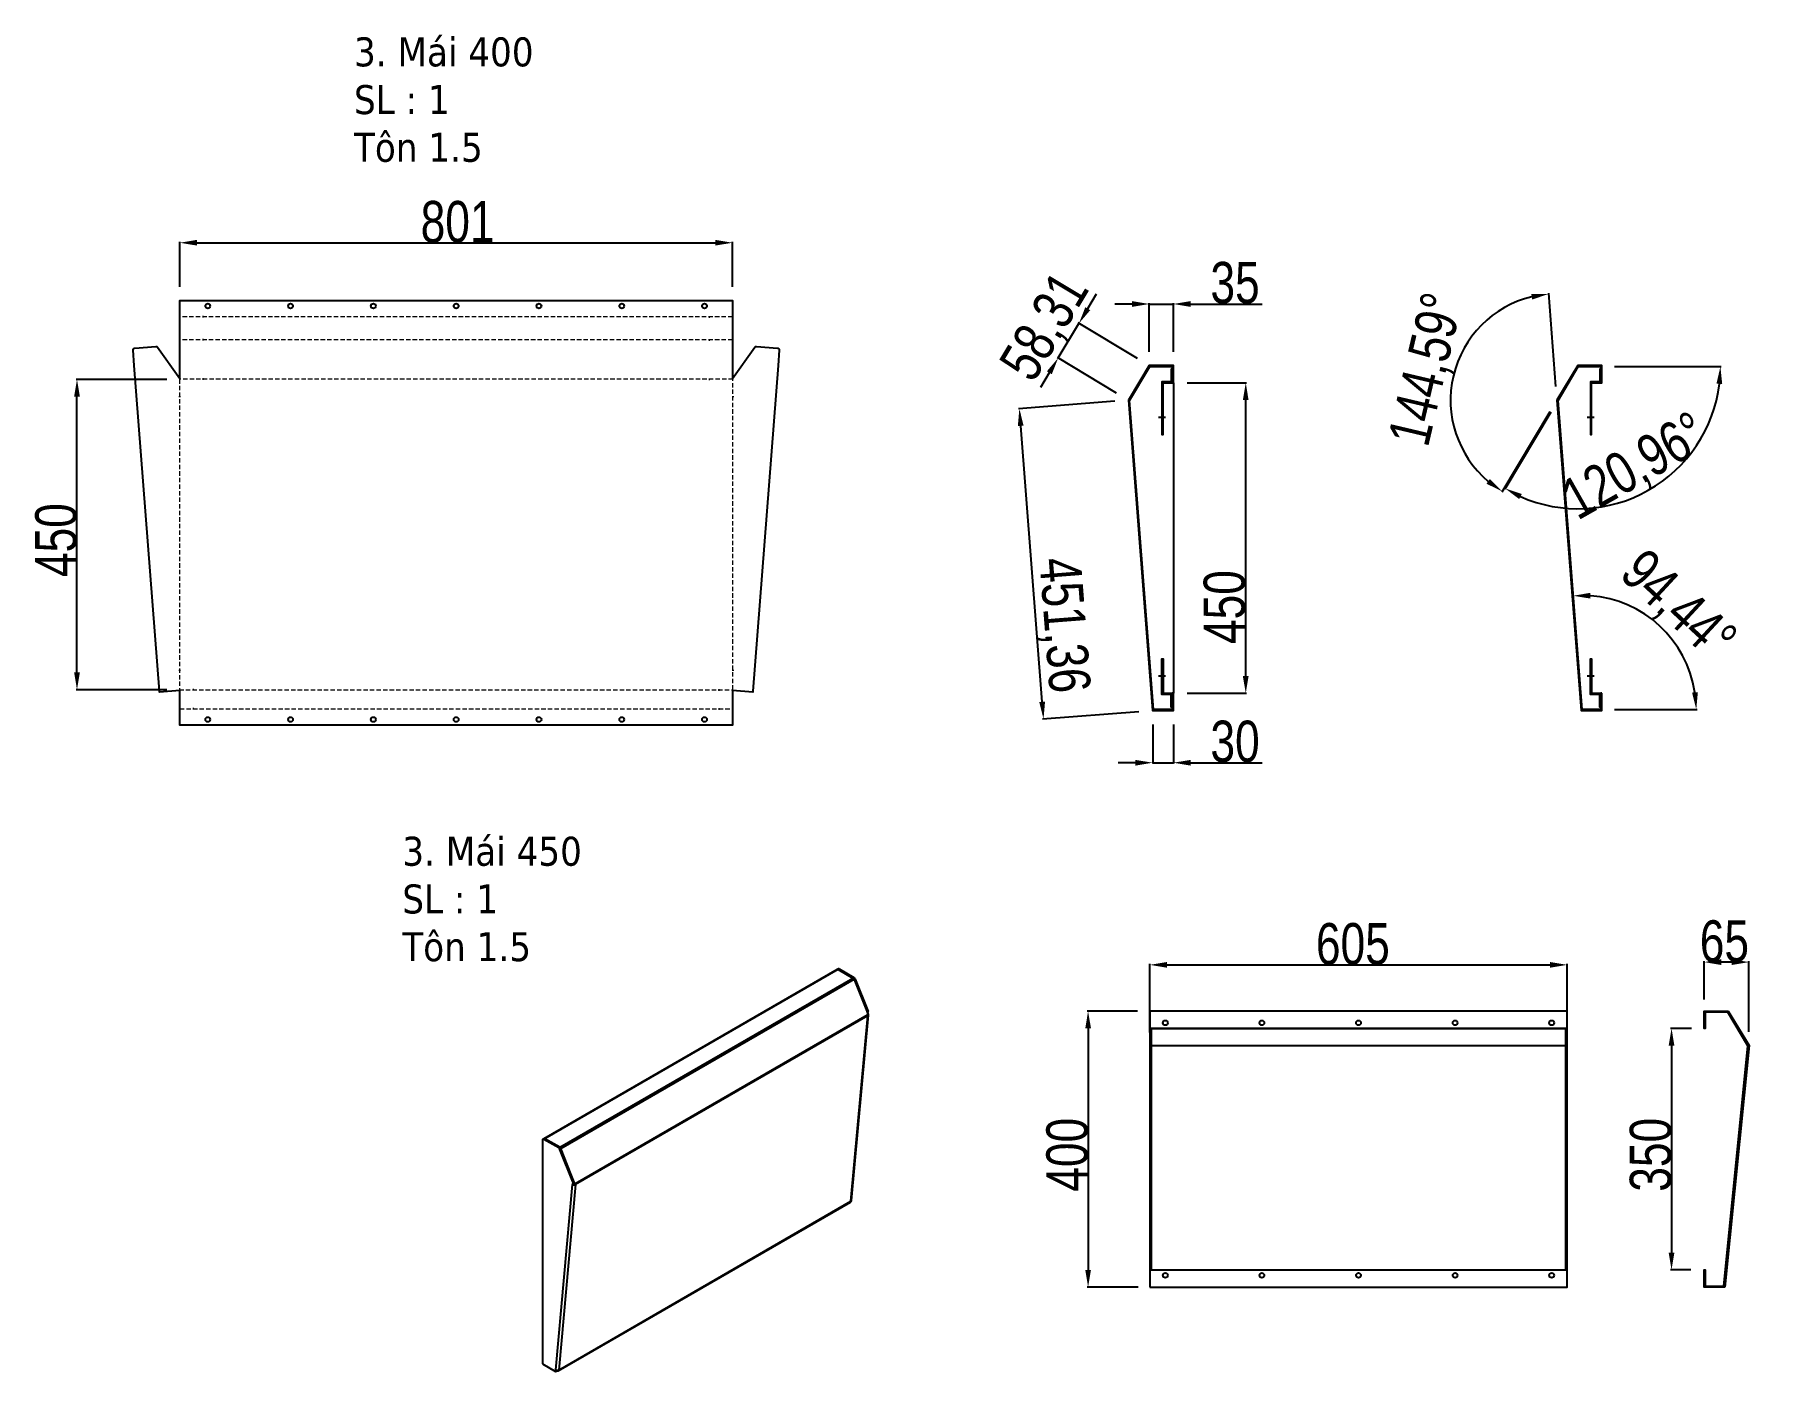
# Model space of a CAD drawing. Header units: inches. Extents: x 21 to 136330, y 8 to 58290.
# Drawn here: x 4979 to 7483, y 26172 to 28110 of the extents above; entities that cross this region are included whole.
import ezdxf

# ---------------------------------------------------------------- set-up
doc = ezdxf.new("R2010")
doc.units = ezdxf.units.IN
doc.header["$MEASUREMENT"] = 0
doc.linetypes.add('HIDDEN', pattern=[9.525, 6.35, -3.175])
for name, color, linetype, transparency in [('@.0.DM. KÍCH THƯỚC', 8, 'Continuous', 0.2), ('@.0.DM. KÍCH THƯỚC @ 1', 8, 'Continuous', 0.2), ('@.DM. KÍCH THƯỚC', 8, 'Continuous', 0.2), ('@.DM. KÍCH THƯỚC @ 1', 8, 'Continuous', 0.2)]:
    doc.layers.add(name, color=color, linetype=linetype, transparency=transparency)
doc.layers.add('@.0.DM. NÉT CHÍNH', color=7, linetype='Continuous')
doc.layers.add('@.0.DM. NÉT ĐỨT', color=8, linetype='HIDDEN', lineweight=9)
doc.styles.add('Note Text (ISO)', font='tahoma.ttf')
doc.styles.add('roman', font='roman.shx', dxfattribs={"width": 0.8})
doc.dimstyles.new('Kích thước Duy Mạnh', dxfattribs={"dimtxt": 30, "dimasz": 25, "dimexe": 1.25, "dimexo": 20, "dimtad": 1, "dimdec": 1, "dimtxsty": 'roman', "dimcen": 2.5, "dimclrd": 8, "dimclre": 8, "dimclrt": 2, "dimadec": 0, "dimazin": 0, "dimtfac": 1, "dimtdec": 1, "dimtix": 1, "dimtmove": 0, "dimatfit": 3, "dimfxl": 1, "dimtfillclr": 1, "dimarcsym": 0})

# ---------------------------------------------------------------- blocks, each defined once
blk = doc.blocks.new('*D476')
at = {"layer": '@.0.DM. KÍCH THƯỚC', "color": 8, "lineweight": -2, "transparency": 16777216}
for p, q in [((6599.4, 27110.3), (6599.4, 27053.4)), ((6629.4, 27110.3), (6629.4, 27053.4))]:
    blk.add_line(p, q, dxfattribs=at)
at = {"layer": '@.0.DM. KÍCH THƯỚC', "lineweight": -2, "transparency": 16777216}
for p, q in [((6574.4, 27054.7), (6549.4, 27054.7)), ((6599.4, 27054.7), (6629.4, 27054.7)), ((6654.4, 27054.7), (6758.3, 27054.7))]:
    blk.add_line(p, q, dxfattribs=at)
at = {"layer": '@.0.DM. KÍCH THƯỚC', "transparency": 16777216}
for points in [[(6574.4, 27058.8), (6574.4, 27050.5), (6599.4, 27054.7)], [(6654.4, 27058.8), (6654.4, 27050.5), (6629.4, 27054.7)]]:
    blk.add_solid(points, dxfattribs=at)
at = {"layer": 'Defpoints', "color": 0, "transparency": 16777216}
for p in [(6599.4, 27130.3), (6629.4, 27130.3), (6629.4, 27054.7)]:
    blk.add_point(p, dxfattribs=at)
at = {"layer": '@.0.DM. KÍCH THƯỚC', "color": 2, "transparency": 16777216, "insert": (6718.8, 27085.3), "char_height": 60, "attachment_point": 5, "style": 'roman'}
blk.add_mtext('30', dxfattribs=at)
blk = doc.blocks.new('*D477')
at = {"layer": '@.0.DM. KÍCH THƯỚC', "color": 8, "lineweight": -2, "transparency": 16777216}
for p, q in [((6649.4, 27605.3), (6735.5, 27605.3)), ((6649.4, 27155.3), (6735.5, 27155.3))]:
    blk.add_line(p, q, dxfattribs=at)
at = {"layer": '@.0.DM. KÍCH THƯỚC', "lineweight": -2, "transparency": 16777216}
blk.add_line((6734.3, 27180.3), (6734.3, 27580.3), dxfattribs=at)
at = {"layer": '@.0.DM. KÍCH THƯỚC', "transparency": 16777216}
for points in [[(6730.1, 27580.3), (6738.4, 27580.3), (6734.3, 27605.3)], [(6730.1, 27180.3), (6738.4, 27180.3), (6734.3, 27155.3)]]:
    blk.add_solid(points, dxfattribs=at)
at = {"layer": 'Defpoints', "color": 0, "transparency": 16777216}
for p in [(6629.4, 27605.3), (6734.3, 27605.3), (6629.4, 27155.3)]:
    blk.add_point(p, dxfattribs=at)
at = {"layer": '@.0.DM. KÍCH THƯỚC', "color": 2, "transparency": 16777216, "insert": (6703.6, 27280.3), "char_height": 60, "attachment_point": 5, "rotation": 90, "style": 'roman'}
blk.add_mtext('450', dxfattribs=at)
blk = doc.blocks.new('*D478')
at = {"layer": '@.0.DM. KÍCH THƯỚC', "color": 8, "lineweight": -2, "transparency": 16777216}
for p, q in [((6544.4, 27578.7), (6404.9, 27567.9)), ((6579.4, 27128.7), (6439.9, 27117.9))]:
    blk.add_line(p, q, dxfattribs=at)
at = {"layer": '@.0.DM. KÍCH THƯỚC', "lineweight": -2, "transparency": 16777216}
blk.add_line((6439.2, 27142.9), (6408.1, 27543.1), dxfattribs=at)
at = {"layer": '@.0.DM. KÍCH THƯỚC', "transparency": 16777216}
for points in [[(6412.3, 27543.4), (6404, 27542.7), (6406.2, 27568)], [(6443.4, 27143.2), (6435.1, 27142.6), (6441.2, 27118)]]:
    blk.add_solid(points, dxfattribs=at)
at = {"layer": 'Defpoints', "color": 0, "transparency": 16777216}
for p in [(6564.4, 27580.3), (6406.2, 27568), (6599.4, 27130.3)]:
    blk.add_point(p, dxfattribs=at)
at = {"layer": '@.0.DM. KÍCH THƯỚC', "color": 2, "transparency": 16777216, "insert": (6467.1, 27253.8), "char_height": 60, "attachment_point": 5, "rotation": 274.4473, "style": 'roman'}
blk.add_mtext('451,36', dxfattribs=at)
blk = doc.blocks.new('*D479')
at = {"layer": '@.0.DM. KÍCH THƯỚC', "lineweight": -2, "transparency": 16777216}
for p, q in [((6505.4, 27712.9), (6518.2, 27734.3)), ((6462.5, 27641.4), (6492.5, 27691.4)), ((6449.6, 27620), (6436.8, 27598.5))]:
    blk.add_line(p, q, dxfattribs=at)
at = {"layer": '@.0.DM. KÍCH THƯỚC', "color": 8, "lineweight": -2, "transparency": 16777216}
for p, q in [((6577.2, 27640.6), (6491.4, 27692.1)), ((6547.2, 27590.6), (6461.4, 27642.1))]:
    blk.add_line(p, q, dxfattribs=at)
at = {"layer": '@.0.DM. KÍCH THƯỚC', "transparency": 16777216}
for points in [[(6501.8, 27715), (6508.9, 27710.7), (6492.5, 27691.4)], [(6446.1, 27622.1), (6453.2, 27617.8), (6462.5, 27641.4)]]:
    blk.add_solid(points, dxfattribs=at)
at = {"layer": 'Defpoints', "color": 0, "transparency": 16777216}
for p in [(6492.5, 27691.4), (6594.4, 27630.3), (6564.4, 27580.3)]:
    blk.add_point(p, dxfattribs=at)
at = {"layer": '@.0.DM. KÍCH THƯỚC', "color": 2, "transparency": 16777216, "insert": (6446.3, 27685.1), "char_height": 60, "attachment_point": 5, "rotation": 59.036, "style": 'roman'}
blk.add_mtext('58,31', dxfattribs=at)
blk = doc.blocks.new('*D480')
at = {"layer": '@.0.DM. KÍCH THƯỚC', "lineweight": -2, "transparency": 16777216}
for p, q in [((6569.4, 27719.6), (6544.4, 27719.6)), ((6594.4, 27719.6), (6629.4, 27719.6)), ((6654.4, 27719.6), (6758.3, 27719.6))]:
    blk.add_line(p, q, dxfattribs=at)
at = {"layer": '@.0.DM. KÍCH THƯỚC', "color": 8, "lineweight": -2, "transparency": 16777216}
for p, q in [((6594.4, 27650.3), (6594.4, 27720.9)), ((6629.4, 27650.3), (6629.4, 27720.9))]:
    blk.add_line(p, q, dxfattribs=at)
at = {"layer": '@.0.DM. KÍCH THƯỚC', "transparency": 16777216}
for points in [[(6569.4, 27723.8), (6569.4, 27715.4), (6594.4, 27719.6)], [(6654.4, 27723.8), (6654.4, 27715.4), (6629.4, 27719.6)]]:
    blk.add_solid(points, dxfattribs=at)
at = {"layer": 'Defpoints', "color": 0, "transparency": 16777216}
for p in [(6594.4, 27719.6), (6594.4, 27630.3), (6629.4, 27630.3)]:
    blk.add_point(p, dxfattribs=at)
at = {"layer": '@.0.DM. KÍCH THƯỚC', "color": 2, "transparency": 16777216, "insert": (6718.8, 27750.2), "char_height": 60, "attachment_point": 5, "style": 'roman'}
blk.add_mtext('35', dxfattribs=at)
blk = doc.blocks.new('*D481')
at = {"layer": '@.0.DM. KÍCH THƯỚC', "color": 8, "lineweight": -2, "transparency": 16777216}
blk.add_line((7268.9, 27131.8), (7388.4, 27131.8), dxfattribs=at)
at = {"layer": '@.0.DM. KÍCH THƯỚC', "lineweight": -2, "transparency": 16777216}
blk.add_arc((7221.7, 27131.8), 165.4, 8.666, 85.7774, dxfattribs=at)
at = {"layer": '@.0.DM. KÍCH THƯỚC', "transparency": 16777216}
for points in [[(7233.9, 27292.6), (7233.9, 27301), (7208.9, 27296.7)], [(7389.5, 27157), (7381.1, 27156.4), (7387.2, 27131.8)]]:
    blk.add_solid(points, dxfattribs=at)
at = {"layer": 'Defpoints', "color": 0, "transparency": 16777216}
for p in [(7186.9, 27579.9), (7362.8, 27218.2), (7221.7, 27131.8), (7221.7, 27131.8), (7248.9, 27131.8)]:
    blk.add_point(p, dxfattribs=at)
at = {"layer": '@.0.DM. KÍCH THƯỚC', "color": 2, "transparency": 16777216, "insert": (7358.8, 27279.9), "char_height": 60, "attachment_point": 5, "rotation": 317.2217, "style": 'roman'}
blk.add_mtext('94,44°', dxfattribs=at)
blk = doc.blocks.new('*D482')
at = {"layer": '@.0.DM. KÍCH THƯỚC', "color": 8, "lineweight": -2, "transparency": 16777216}
for p, q in [((7183.8, 27600.2), (7173.3, 27735.4)), ((7175.1, 27563.1), (7105.3, 27446.9))]:
    blk.add_line(p, q, dxfattribs=at)
at = {"layer": '@.0.DM. KÍCH THƯỚC', "lineweight": -2, "transparency": 16777216}
blk.add_arc((7185.4, 27580.3), 154.3, 103.7386, 229.7446, dxfattribs=at)
at = {"layer": '@.0.DM. KÍCH THƯỚC', "transparency": 16777216}
for points in [[(7148.1, 27734.3), (7149.4, 27726.1), (7173.4, 27734.2)], [(7088.1, 27465.9), (7083.2, 27459.1), (7106, 27448)]]:
    blk.add_solid(points, dxfattribs=at)
at = {"layer": 'Defpoints', "color": 0, "transparency": 16777216}
for p in [(7062.7, 27673.9), (7215.4, 27630.3), (7185.4, 27580.3), (7185.4, 27580.3), (7220.4, 27130.3)]:
    blk.add_point(p, dxfattribs=at)
at = {"layer": '@.0.DM. KÍCH THƯỚC', "color": 2, "transparency": 16777216, "insert": (6999.8, 27624), "char_height": 60, "attachment_point": 5, "rotation": 76.7416, "style": 'roman'}
blk.add_mtext('144,59°', dxfattribs=at)
blk = doc.blocks.new('*D483')
at = {"layer": '@.0.DM. KÍCH THƯỚC', "color": 8, "lineweight": -2, "transparency": 16777216}
for p, q in [((7268.9, 27628.8), (7423.4, 27628.8)), ((7176.6, 27562.8), (7109.6, 27451.1))]:
    blk.add_line(p, q, dxfattribs=at)
at = {"layer": '@.0.DM. KÍCH THƯỚC', "lineweight": -2, "transparency": 16777216}
blk.add_arc((7216.2, 27628.8), 206, 245.9947, 353.0413, dxfattribs=at)
at = {"layer": '@.0.DM. KÍCH THƯỚC', "transparency": 16777216}
for points in [[(7416.5, 27604.1), (7424.8, 27603.6), (7422.2, 27628.8)], [(7130.5, 27436.9), (7134.4, 27444.3), (7110.3, 27452.2)]]:
    blk.add_solid(points, dxfattribs=at)
at = {"layer": 'Defpoints', "color": 0, "transparency": 16777216}
for p in [(7216.2, 27628.8), (7216.2, 27628.8), (7248.9, 27628.8), (7186.9, 27579.9), (7249.7, 27425.6)]:
    blk.add_point(p, dxfattribs=at)
at = {"layer": '@.0.DM. KÍCH THƯỚC', "color": 2, "transparency": 16777216, "insert": (7299.8, 27481.2), "char_height": 60, "attachment_point": 5, "rotation": 29.518, "style": 'roman'}
blk.add_mtext('120,96°', dxfattribs=at)
blk = doc.blocks.new('*D554')
at = {"layer": '@.DM. KÍCH THƯỚC', "color": 8, "lineweight": -2, "transparency": 16777216}
for p, q in [((5189.4, 27744.7), (5189.4, 27809.7)), ((5990.4, 27744.7), (5990.4, 27809.7))]:
    blk.add_line(p, q, dxfattribs=at)
at = {"layer": '@.DM. KÍCH THƯỚC', "lineweight": -2, "transparency": 16777216}
blk.add_line((5214.4, 27808.4), (5965.4, 27808.4), dxfattribs=at)
at = {"layer": '@.DM. KÍCH THƯỚC', "transparency": 16777216}
for points in [[(5214.4, 27812.6), (5214.4, 27804.3), (5189.4, 27808.4)], [(5965.4, 27812.6), (5965.4, 27804.3), (5990.4, 27808.4)]]:
    blk.add_solid(points, dxfattribs=at)
at = {"layer": 'Defpoints', "color": 0, "transparency": 16777216}
for p in [(5990.4, 27808.4), (5189.4, 27724.7), (5990.4, 27724.7)]:
    blk.add_point(p, dxfattribs=at)
at = {"layer": '@.DM. KÍCH THƯỚC', "color": 2, "transparency": 16777216, "insert": (5538.5, 27869), "char_height": 60, "attachment_point": 1, "style": 'roman'}
blk.add_mtext('801', dxfattribs=at)
blk = doc.blocks.new('*D578')
at = {"layer": '@.DM. KÍCH THƯỚC', "color": 8, "lineweight": -2, "transparency": 16777216}
for p, q in [((5170.4, 27610.4), (5039.2, 27610.4)), ((5170.4, 27160.5), (5039.2, 27160.5))]:
    blk.add_line(p, q, dxfattribs=at)
at = {"layer": '@.DM. KÍCH THƯỚC', "lineweight": -2, "transparency": 16777216}
blk.add_line((5040.4, 27185.5), (5040.4, 27585.4), dxfattribs=at)
at = {"layer": '@.DM. KÍCH THƯỚC', "transparency": 16777216}
for points in [[(5036.3, 27585.4), (5044.6, 27585.4), (5040.4, 27610.4)], [(5036.3, 27185.5), (5044.6, 27185.5), (5040.4, 27160.5)]]:
    blk.add_solid(points, dxfattribs=at)
at = {"layer": 'Defpoints', "color": 0, "transparency": 16777216}
for p in [(5040.4, 27610.4), (5190.4, 27610.4), (5190.4, 27160.5)]:
    blk.add_point(p, dxfattribs=at)
at = {"layer": '@.DM. KÍCH THƯỚC', "color": 2, "transparency": 16777216, "insert": (4979.8, 27323.8), "char_height": 60, "attachment_point": 1, "rotation": 90, "style": 'roman'}
blk.add_mtext('450', dxfattribs=at)
blk = doc.blocks.new('*D584')
at = {"layer": '@.DM. KÍCH THƯỚC', "color": 8, "lineweight": -2, "transparency": 16777216}
for p, q in [((6595.2, 26663.9), (6595.2, 26763)), ((7200.2, 26663.9), (7200.2, 26763))]:
    blk.add_line(p, q, dxfattribs=at)
at = {"layer": '@.DM. KÍCH THƯỚC', "lineweight": -2, "transparency": 16777216}
blk.add_line((6620.2, 26761.7), (7175.2, 26761.7), dxfattribs=at)
at = {"layer": '@.DM. KÍCH THƯỚC', "transparency": 16777216}
for points in [[(6620.2, 26765.9), (6620.2, 26757.6), (6595.2, 26761.7)], [(7175.2, 26765.9), (7175.2, 26757.6), (7200.2, 26761.7)]]:
    blk.add_solid(points, dxfattribs=at)
at = {"layer": 'Defpoints', "color": 0, "transparency": 16777216}
for p in [(7200.2, 26761.7), (6595.2, 26643.9), (7200.2, 26643.9)]:
    blk.add_point(p, dxfattribs=at)
at = {"layer": '@.DM. KÍCH THƯỚC', "color": 2, "transparency": 16777216, "insert": (6836, 26822.3), "char_height": 60, "attachment_point": 1, "style": 'roman'}
blk.add_mtext('605', dxfattribs=at)
blk = doc.blocks.new('*D585')
at = {"layer": '@.DM. KÍCH THƯỚC', "color": 8, "lineweight": -2, "transparency": 16777216}
for p, q in [((7380.2, 26669.6), (7350.1, 26669.6)), ((7379.4, 26319.6), (7350.1, 26319.6))]:
    blk.add_line(p, q, dxfattribs=at)
at = {"layer": '@.DM. KÍCH THƯỚC', "lineweight": -2, "transparency": 16777216}
blk.add_line((7351.4, 26644.6), (7351.4, 26344.6), dxfattribs=at)
at = {"layer": '@.DM. KÍCH THƯỚC', "transparency": 16777216}
for points in [[(7347.2, 26644.6), (7355.5, 26644.6), (7351.4, 26669.6)], [(7347.2, 26344.6), (7355.5, 26344.6), (7351.4, 26319.6)]]:
    blk.add_solid(points, dxfattribs=at)
at = {"layer": 'Defpoints', "color": 0, "transparency": 16777216}
for p in [(7400.2, 26669.6), (7351.4, 26319.6), (7399.4, 26319.6)]:
    blk.add_point(p, dxfattribs=at)
at = {"layer": '@.DM. KÍCH THƯỚC', "color": 2, "transparency": 16777216, "insert": (7290.8, 26432.9), "char_height": 60, "attachment_point": 1, "rotation": 90, "style": 'roman'}
blk.add_mtext('350', dxfattribs=at)
blk = doc.blocks.new('*D586')
at = {"layer": '@.DM. KÍCH THƯỚC', "color": 8, "lineweight": -2, "transparency": 16777216}
for p, q in [((6577.2, 26694.6), (6504.6, 26694.6)), ((6578.2, 26294.6), (6504.6, 26294.6))]:
    blk.add_line(p, q, dxfattribs=at)
at = {"layer": '@.DM. KÍCH THƯỚC', "lineweight": -2, "transparency": 16777216}
blk.add_line((6505.8, 26669.6), (6505.8, 26319.6), dxfattribs=at)
at = {"layer": '@.DM. KÍCH THƯỚC', "transparency": 16777216}
for points in [[(6501.7, 26669.6), (6510, 26669.6), (6505.8, 26694.6)], [(6501.7, 26319.6), (6510, 26319.6), (6505.8, 26294.6)]]:
    blk.add_solid(points, dxfattribs=at)
at = {"layer": 'Defpoints', "color": 0, "transparency": 16777216}
for p in [(6597.2, 26694.6), (6505.8, 26294.6), (6598.2, 26294.6)]:
    blk.add_point(p, dxfattribs=at)
at = {"layer": '@.DM. KÍCH THƯỚC', "color": 2, "transparency": 16777216, "insert": (6445.2, 26432.9), "char_height": 60, "attachment_point": 1, "rotation": 90, "style": 'roman'}
blk.add_mtext('400', dxfattribs=at)
blk = doc.blocks.new('*D587')
at = {"layer": '@.DM. KÍCH THƯỚC', "color": 8, "lineweight": -2, "transparency": 16777216}
for p, q in [((7398.7, 26711.6), (7398.7, 26767)), ((7463.5, 26664.6), (7463.5, 26767))]:
    blk.add_line(p, q, dxfattribs=at)
at = {"layer": '@.DM. KÍCH THƯỚC', "lineweight": -2, "transparency": 16777216}
blk.add_line((7438.5, 26765.7), (7423.7, 26765.7), dxfattribs=at)
at = {"layer": '@.DM. KÍCH THƯỚC', "transparency": 16777216}
for points in [[(7423.7, 26769.9), (7423.7, 26761.5), (7398.7, 26765.7)], [(7438.5, 26769.9), (7438.5, 26761.5), (7463.5, 26765.7)]]:
    blk.add_solid(points, dxfattribs=at)
at = {"layer": 'Defpoints', "color": 0, "transparency": 16777216}
for p in [(7398.7, 26765.7), (7398.7, 26691.6), (7463.5, 26644.6)]:
    blk.add_point(p, dxfattribs=at)
at = {"layer": '@.DM. KÍCH THƯỚC', "color": 2, "transparency": 16777216, "insert": (7392.3, 26826.3), "char_height": 60, "attachment_point": 1, "rotation": 359.9957, "style": 'roman'}
blk.add_mtext('65', dxfattribs=at)
blk = doc.blocks.new('dsfggh')
at = {"layer": '@.0.DM. NÉT CHÍNH'}
for p, q in [((248, 234.6), (-176.9, -10.8)), ((249.5, 234.4), (-175.4, -10.9)), ((248.4, 234.8), (249.5, 235.4)), ((249.5, 234.4), (271, 222)), ((249.9, 234.6), (251, 235.2)), ((271.3, 222.2), (249.9, 234.6)), ((251, 235.2), (272.4, 222.9)), ((-154, -23.3), (271, 222)), ((272.8, 219.8), (-152.2, -25.6)), ((271.3, 222.2), (272.4, 222.9)), ((272.8, 219.8), (293, 169.2)), ((273.1, 220), (274.2, 220.6)), ((291.9, 173), (273.1, 220)), ((274.2, 220.6), (293, 173.7)), ((-131.2, -75.8), (292.3, 168.8)), ((292.6, 167.1), (-131, -77.4)), ((268.1, -101.5), (292.6, 167.1)), ((269, -100.3), (293.5, 168.3)), ((291.8, 172.2), (291.9, 173)), ((293, 173.7), (291.9, 173)), ((292.3, 168.8), (293, 169.2)), ((292.6, 170.1), (293, 173.7)), ((-179, -13), (-179, -31)), ((-178.3, -11.6), (-177.3, -11)), ((-176.8, -11.8), (-175.8, -11.2)), ((-155.4, -24.1), (-176.8, -11.8)), ((-175.8, -11.2), (-154.4, -23.5)), ((-175.4, -10.9), (-175.4, -11.4)), ((-154, -23.3), (-175.4, -10.9)), ((-155.4, -24.1), (-154.4, -23.5)), ((-154, -23.8), (-154, -23.3)), ((-179, -31), (-179, -335.9)), ((-153.6, -26.4), (-152.5, -25.8)), ((-134.8, -73.3), (-153.6, -26.4)), ((-152.2, -25.6), (-152.6, -25.6)), ((-152.5, -25.8), (-133.8, -72.7)), ((-132, -76.2), (-152.2, -25.6)), ((-134.8, -73.3), (-135.2, -77.2)), ((-133.8, -72.7), (-134.8, -73.3)), ((-134.1, -76.6), (-133.8, -72.7)), ((-133.9, -73.8), (-132.9, -76.3)), ((-159.7, -345.8), (-135.2, -77.2)), ((-131, -77.4), (-155.4, -346.1)), ((-134.1, -76.6), (-135.2, -77.2)), ((-132.9, -76.3), (-132, -76.2)), ((-132, -76.2), (-131.2, -75.8)), ((-132, -76.7), (-131, -77.4)), ((-156.1, -347.2), (267.5, -102.7)), ((-155.4, -346.1), (268.1, -101.5)), ((-179, -335.9), (-179, -337.1)), ((-179, -337.1), (-159.9, -348.2)), ((-159.7, -345.8), (-159.9, -348.2)), ((-159.9, -348.2), (-158.8, -347.6)), ((-158.7, -346.3), (-158.8, -347.6)), ((-158.8, -347.2), (-158.3, -347.5)), ((-158.3, -347.5), (-158.3, -346.4)), ((-157.6, -347.1), (-158.3, -347.5)), ((-157.6, -347.1), (-157.6, -346.5))]:
    blk.add_line(p, q, dxfattribs=at)
for centre, major_axis, ratio, start_param, end_param in [((249.5, 232), (-1.5, 2.6), 0.57735, 5.497712, 6.283185), ((249.9, 232.2), (-1.5, 2.6), 0.57735, 5.497712, 6.401311), ((251, 232.8), (-1.5, 2.6), 0.57735, 5.497712, 6.283185), ((271, 219.6), (1.5, -2.6), 0.57735, 1.325747, 2.35612), ((271.3, 219.8), (-1.5, 2.6), 0.57735, 4.46734, 5.497712), ((272.4, 220.4), (1.5, -2.6), 0.57735, 1.325747, 2.35612), ((290.5, 168.6), (-1.5, 2.6), 0.57735, 3.827327, 4.46734), ((290.5, 168.6), (2.99, -0.27), 0.631931, 5.55284, 7.004895), ((-176.8, -14.2), (-1.5, 2.6), 0.57735, 5.497712, 7.068509), ((-175.8, -13.6), (-1.5, 2.6), 0.57735, 5.497712, 6.283185), ((-175.4, -13.4), (-1.5, 2.6), 0.57735, 5.497712, 6.401311), ((-155.4, -26.6), (-1.5, 2.6), 0.57735, 4.46734, 5.497712), ((-154.4, -26), (1.5, -2.6), 0.57735, 1.325747, 2.35612), ((-154, -25.8), (-1.5, 2.6), 0.57735, 4.46734, 5.497712), ((-133.1, -76), (2.99, -0.27), 0.631931, 3.982044, 5.55284), ((-133.1, -76), (-1.49, 0.14), 0.631931, 0.840451, 2.411248), ((-133.1, -76), (-0.75, 1.3), 0.57735, 3.827327, 4.236567), ((-133.1, -76), (1.5, -2.6), 0.57735, 0.685735, 1.325747), ((266, -100.1), (1.5, -2.6), 0.57735, 0, 0.685735), ((266, -100.1), (2.99, -0.27), 0.631931, 5.55284, 6.283185), ((-157.6, -344.6), (-2.99, 0.27), 0.631931, 0.840451, 2.411248), ((-157.6, -344.6), (1.5, -2.6), 0.57735, 5.497782, 6.96892)]:
    blk.add_ellipse(centre, major_axis=major_axis, ratio=ratio, start_param=start_param, end_param=end_param, dxfattribs=at)

msp = doc.modelspace()

# ---------------------------------------------------------------- linework, layer by layer
at = {"layer": '@.0.DM. NÉT CHÍNH', "color": 1}
for p, q in [((5223.7393, 27700.9339), (5222.2393, 27700.9339)), ((5956.1555, 27700.9339), (5957.6555, 27700.9339)), ((5223.9676, 27667.8232), (5222.4676, 27667.8232)), ((5955.9273, 27667.8232), (5957.4273, 27667.8232)), ((5223.9846, 27610.4466), (5222.4846, 27610.4466)), ((5955.9102, 27610.4466), (5957.4102, 27610.4466)), ((5188.751, 27586.2439), (5188.751, 27584.7439)), ((5991.1439, 27586.2439), (5991.1439, 27584.7439)), ((6618.114, 27555.2995), (6607.9622, 27555.2995)), ((7239.1258, 27555.2995), (7228.9739, 27555.2995)), ((5188.751, 27189.4077), (5188.751, 27187.9077)), ((5991.1439, 27189.4077), (5991.1439, 27187.9077)), ((6618.114, 27180.2987), (6607.9622, 27180.2987)), ((7239.1258, 27180.2987), (7228.9739, 27180.2987)), ((5209.7856, 27160.5402), (5208.2856, 27160.5402)), ((5970.1093, 27160.5402), (5971.6093, 27160.5402)), ((5209.7856, 27132.9905), (5208.2856, 27132.9905)), ((5970.1093, 27132.9905), (5971.6093, 27132.9905))]:
    msp.add_line(p, q, dxfattribs=at)
at = {"layer": '@.0.DM. NÉT CHÍNH'}
for p, q in [((5189.4474, 27611.4503), (5189.4474, 27610.4673)), ((5990.4474, 27611.4503), (5990.4474, 27610.4673)), ((6629.3639, 27605.2995), (6629.3639, 27155.2987)), ((5189.4474, 27159.4085), (5189.4474, 27160.5053)), ((5990.4474, 27159.4085), (5990.4474, 27160.5053)), ((6629.3626, 27155.2987), (6627.8626, 27155.2987)), ((7250.3744, 27155.2987), (7248.8744, 27155.2987)), ((6614.1851, 26677.636), (6614.1851, 26677.6361)), ((6621.1851, 26677.636), (6621.1851, 26677.6361)), ((6754.1851, 26677.636), (6754.1851, 26677.6361)), ((6761.1851, 26677.636), (6761.1851, 26677.6361)), ((6894.1851, 26677.636), (6894.1851, 26677.6361)), ((6901.1851, 26677.636), (6901.1851, 26677.6361)), ((7034.1851, 26677.636), (7034.1851, 26677.6361)), ((7041.1851, 26677.636), (7041.1851, 26677.6361)), ((7174.1851, 26677.636), (7174.1851, 26677.6361)), ((7181.1851, 26677.636), (7181.1851, 26677.6361)), ((6597.1851, 26669.6361), (7198.1851, 26669.6361)), ((6597.1851, 26669.636), (7198.1851, 26669.636))]:
    msp.add_line(p, q, dxfattribs=at)
msp.add_lwpolyline([(5189.4474, 27611.5908), (5189.4474, 27724.6877), (5990.4474, 27724.6877), (5990.4474, 27611.5908), (6022.6423, 27656.8767, -0.263446003), (6025.32, 27658.1294), (6055.5302, 27655.7804, -0.414213562), (6058.2887, 27652.5569), (6056.5832, 27630.6231), (6019.8664, 27158.5499), (6019.7503, 27157.0544), (5990.4474, 27159.3297), (5990.4474, 27109.3105), (5189.4474, 27109.3105), (5189.4474, 27159.3297), (5160.1445, 27157.0544), (5160.0284, 27158.5499), (5123.3116, 27630.6231), (5121.6062, 27652.5569, -0.414213562), (5124.3646, 27655.7804), (5154.5749, 27658.1294, -0.263446003), (5157.2525, 27656.8767)], format="xyb", close=True, dxfattribs=at)
for points in [[(6627.8626, 27155.2987), (6627.8626, 27131.7987), (6600.7281, 27131.7987), (6565.903, 27579.9497), (6595.2132, 27628.7995), (6627.8639, 27628.7995), (6627.8639, 27605.2995), (6629.3639, 27605.2995), (6629.3639, 27630.2995), (6594.3639, 27630.2995), (6564.3635, 27580.2992), (6599.3626, 27130.2987), (6629.3626, 27130.2987), (6629.3626, 27155.2987)], [(7248.8744, 27155.2987), (7248.8744, 27131.7987), (7221.7398, 27131.7987), (7186.9148, 27579.9497), (7216.225, 27628.7995), (7248.8757, 27628.7995), (7248.8757, 27605.2995), (7250.3757, 27605.2995), (7250.3757, 27630.2995), (7215.3757, 27630.2995), (7185.3752, 27580.2992), (7220.3744, 27130.2987), (7250.3744, 27130.2987), (7250.3744, 27155.2987)]]:
    msp.add_lwpolyline(points, dxfattribs=at)
for points in [[(6627.8626, 27605.2995), (6627.8626, 27625.2995), (6626.3626, 27625.2995), (6626.3626, 27606.7995), (6612.8626, 27606.7995), (6612.8626, 27530.2995), (6614.3626, 27530.2995), (6614.3626, 27605.2995)], [(7248.8744, 27605.2995), (7248.8744, 27625.2995), (7247.3744, 27625.2995), (7247.3744, 27606.7995), (7233.8744, 27606.7995), (7233.8744, 27530.2995), (7235.3744, 27530.2995), (7235.3744, 27605.2995)], [(6627.8626, 27155.2987), (6627.8626, 27135.2987), (6626.3626, 27135.2987), (6626.3626, 27153.7987), (6612.8626, 27153.7987), (6612.8626, 27205.2987), (6614.3626, 27205.2987), (6614.3626, 27155.2987)], [(7248.8744, 27155.2987), (7248.8744, 27135.2987), (7247.3744, 27135.2987), (7247.3744, 27153.7987), (7233.8744, 27153.7987), (7233.8744, 27205.2987), (7235.3744, 27205.2987), (7235.3744, 27155.2987)], [(6595.1851, 26294.6266), (7200.1851, 26294.6266), (7200.1851, 26694.6336), (6595.1851, 26694.6336)], [(7428.6838, 26294.6264), (7398.6838, 26294.6266), (7398.6839, 26319.6266), (7400.1839, 26319.6266), (7400.1838, 26296.1266), (7427.3263, 26296.1265), (7462.1404, 26644.2856), (7432.8363, 26693.1336), (7400.1856, 26693.136), (7400.1838, 26669.636), (7398.6838, 26669.6361), (7398.6857, 26694.6361), (7433.6857, 26694.6335), (7463.6824, 26644.631)], [(7198.1851, 26669.636), (6597.1851, 26669.636), (6597.1851, 26319.6266), (7198.1851, 26319.6266)], [(6597.1851, 26644.631), (7198.1851, 26644.631), (7198.1851, 26669.636), (6597.1851, 26669.636)]]:
    msp.add_lwpolyline(points, close=True, dxfattribs=at)
for centre in [(5229.9474, 27716.6877), (5349.9474, 27716.6877), (5469.9474, 27716.6877), (5589.9474, 27716.6877), (5709.9474, 27716.6877), (5829.9474, 27716.6877), (5949.9474, 27716.6877), (5229.9474, 27117.3105), (5349.9474, 27117.3105), (5469.9474, 27117.3105), (5589.9474, 27117.3105), (5709.9474, 27117.3105), (5829.9474, 27117.3105), (5949.9474, 27117.3105), (6617.6851, 26677.6361), (6617.6851, 26677.636), (6757.6851, 26677.6361), (6757.6851, 26677.636), (6897.6851, 26677.6361), (6897.6851, 26677.636), (7037.6851, 26677.6361), (7037.6851, 26677.636), (7177.6851, 26677.6361), (7177.6851, 26677.636), (6617.6851, 26311.6266), (6757.6851, 26311.6266), (6897.6851, 26311.6266), (7037.6851, 26311.6266), (7177.6851, 26311.6266)]:
    msp.add_circle(centre, 3.5, dxfattribs=at)
at = {"layer": '@.0.DM. NÉT ĐỨT'}
for p, q in [((5990.4474, 27700.9913), (5189.4474, 27700.9913)), ((5990.4474, 27667.8806), (5189.4474, 27667.8806)), ((5189.4474, 27133.007), (5990.4474, 27133.007))]:
    msp.add_line(p, q, dxfattribs=at)
msp.add_lwpolyline([(5188.751, 27610.4466), (5188.751, 27160.5402), (5991.1439, 27160.5402), (5991.1439, 27610.4466)], close=True, dxfattribs=at)

# ---------------------------------------------------------------- block references
at = {"layer": '@.0.DM. NÉT CHÍNH'}
msp.add_blockref('dsfggh', (5893.9923, 26520.535), dxfattribs=at)

# ---------------------------------------------------------------- texts
at = {"layer": '@.0.DM. NÉT CHÍNH', "color": 2, "char_height": 41.999999, "width": 551.411705, "attachment_point": 1, "line_spacing_factor": 0.987884, "style": 'Note Text (ISO)'}
for s, insert in [('\\fTahoma|b0|i0;3. Mái 400\\P\\fTahoma|b0|i0;SL : 1\\P\\fTahoma|b0|i0;Tôn 1.5', (5441.9212, 28106.0968)), ('\\fTahoma|b0|i0;3. Mái 450\\P\\fTahoma|b0|i0;SL : 1\\P\\fTahoma|b0|i0;Tôn 1.5', (5511.9264, 26947.4224))]:
    msp.add_mtext(s, dxfattribs=dict(at, insert=insert))

# ---------------------------------------------------------------- dimensions: what is measured, and where the dimension line sits
at = {"layer": '@.0.DM. KÍCH THƯỚC @ 1'}
dim = msp.add_aligned_dim(p1=(6564.3635, 27580.2992), p2=(6594.3639, 27630.2995), distance=118.7904, dimstyle='Kích thước Duy Mạnh', override={"dimscale": 1, "dimtxt": 60, "dimdec": 2, "dimclrd": 256, "dimadec": 2, "dimtdec": 2, "dimtix": 1, "dimtofl": 1, "dimtmove": 0, "dimatfit": 3}, dxfattribs=at)
dim.commit()
dim.dimension.update_dxf_attribs({"geometry": '*D479', "text_midpoint": (6446.3414, 27685.1135)})
for base, p1, p2, angle, picture, middle, dimtype in [((6594.3639, 27719.6155), (6629.3639, 27630.2995), (6594.3639, 27630.2995), 180, '*D480', (6718.8461, 27719.6155), 129), ((6734.2629, 27605.2995), (6629.3626, 27155.2987), (6629.3639, 27605.2995), 90, '*D477', (6734.2629, 27280.2991), 128), ((6406.1737, 27567.9959), (6599.3626, 27130.2987), (6564.3635, 27580.2992), 94.447276, '*D478', (6430.8292, 27250.989), 129), ((6629.3626, 27054.6817), (6599.3626, 27130.2987), (6629.3626, 27130.2987), 180, '*D476', (6718.8448, 27054.6817), 128)]:
    dim = msp.add_linear_dim(base=base, p1=p1, p2=p2, angle=angle, dimstyle='Kích thước Duy Mạnh', override={"dimscale": 1, "dimtxt": 60, "dimdec": 2, "dimclrd": 256, "dimadec": 2, "dimtdec": 2, "dimtix": 1, "dimtofl": 1, "dimtmove": 0, "dimatfit": 3}, dxfattribs=at)
    dim.commit()
    dim.dimension.update_dxf_attribs({"geometry": picture, "text_midpoint": middle, "dimtype": dimtype})
for base, line1, line2, picture, middle in [((7062.6996, 27673.9443), ((7185.3752, 27580.2992), (7220.3744, 27130.2987)), ((7215.3757, 27630.2995), (7185.3752, 27580.2992)), '*D482', (6999.785, 27624.0285)), ((7249.7135, 27425.5724), ((7216.225, 27628.7995), (7248.8757, 27628.7995)), ((7186.9148, 27579.9497), (7216.225, 27628.7995)), '*D483', (7299.8004, 27481.1886)), ((7362.8347, 27218.1979), ((7221.7398, 27131.7987), (7186.9148, 27579.9497)), ((7248.8744, 27131.7987), (7221.7398, 27131.7987)), '*D481', (7358.7853, 27279.9069))]:
    dim = msp.add_angular_dim_2l(base=base, line1=line1, line2=line2, dimstyle='Kích thước Duy Mạnh', override={"dimscale": 1, "dimtxt": 60, "dimdec": 2, "dimclrd": 256, "dimadec": 2, "dimtdec": 2, "dimtix": 1, "dimtofl": 1, "dimtmove": 0, "dimatfit": 3}, dxfattribs=at)
    dim.commit()
    dim.dimension.update_dxf_attribs({"geometry": picture, "text_midpoint": middle})
at = {"layer": '@.DM. KÍCH THƯỚC @ 1', "color": 0}
for base, p1, p2, angle, override, picture, middle in [((5990.4474, 27808.4208), (5189.4474, 27724.6877), (5990.4474, 27724.6877), 180, {"dimscale": 1, "dimtxt": 60, "dimdec": 0, "dimclrd": 256, "dimtdec": 0, "dimtix": 1, "dimtofl": 0, "dimtmove": 0, "dimatfit": 1}, '*D554', (5589.9474, 27808.4208)), ((5040.4474, 27610.4466), (5190.4474, 27160.5402), (5190.4474, 27610.4466), 270, {"dimscale": 1, "dimtxt": 60, "dimdec": 0, "dimclrd": 256, "dimtdec": 0, "dimtix": 1, "dimtofl": 0, "dimtmove": 0, "dimatfit": 1}, '*D578', (5040.4474, 27385.4934)), ((7398.691, 26765.7099), (7463.5258, 26644.5959), (7398.6855, 26691.6361), 179.9957078, {"dimscale": 1, "dimtxt": 60, "dimdec": 0, "dimclrd": 256, "dimtdec": 0, "dimtix": 1, "dimtofl": 1, "dimtmove": 0, "dimatfit": 1}, '*D587', (7431.113, 26765.7075)), ((6505.8345, 26294.6265), (6597.1851, 26694.6359), (6598.1851, 26294.6265), 90, {"dimscale": 1, "dimtxt": 60, "dimdec": 0, "dimclrd": 256, "dimtdec": 0, "dimtix": 1, "dimtofl": 0, "dimtmove": 0, "dimatfit": 1}, '*D586', (6505.8345, 26494.6312)), ((7351.3824, 26319.6266), (7400.1838, 26669.636), (7399.4339, 26319.6266), 90, {"dimscale": 1, "dimtxt": 60, "dimdec": 0, "dimclrd": 256, "dimtdec": 0, "dimtix": 1, "dimtofl": 0, "dimtmove": 0, "dimatfit": 1}, '*D585', (7351.3824, 26494.6313))]:
    dim = msp.add_linear_dim(base=base, p1=p1, p2=p2, angle=angle, dimstyle='Kích thước Duy Mạnh', override=override, dxfattribs=at)
    dim.commit()
    dim.dimension.update_dxf_attribs({"geometry": picture, "text_midpoint": middle, "dimtype": 128})
dim = msp.add_linear_dim(base=(7200.1851, 26761.7216), p1=(6595.1851, 26643.9402), p2=(7200.1851, 26643.9402), dimstyle='Kích thước Duy Mạnh', override={"dimscale": 1, "dimtxt": 60, "dimdec": 0, "dimclrd": 256, "dimtdec": 0, "dimtix": 1, "dimtofl": 0, "dimtmove": 0, "dimatfit": 1}, dxfattribs=at)
dim.commit()
dim.dimension.update_dxf_attribs({"geometry": '*D584', "text_midpoint": (6897.6851, 26761.7216), "dimtype": 128})

doc.saveas('drawing.dxf')
